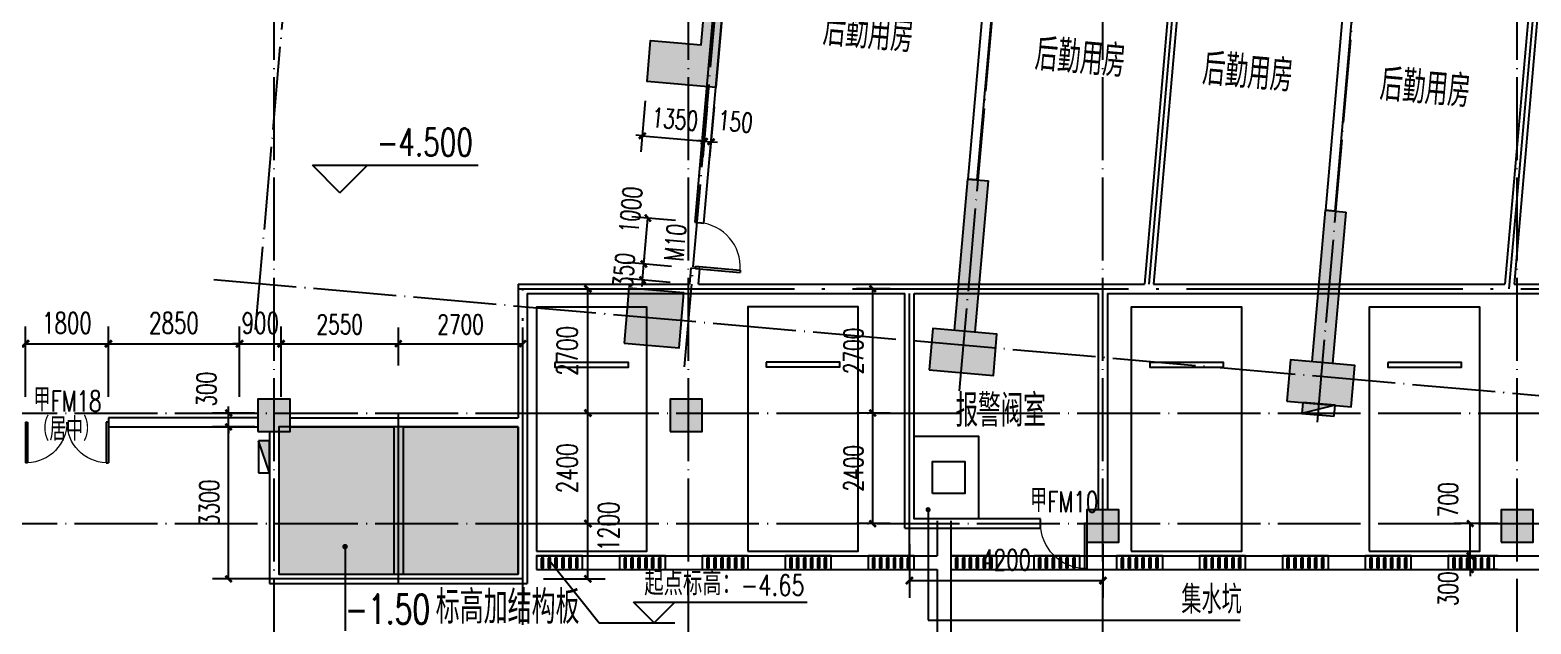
# Model space of a CAD drawing. Extents: x 246015 to 608740, y -108003 to 88400.
# Drawn here: x 458052 to 490654, y 10959 to 23858 of the extents above; entities that cross this region are included whole.
import ezdxf

# ---------------------------------------------------------------- set-up
doc = ezdxf.new("R2010")
doc.units = 0
doc.header["$LTSCALE"] = 3000
doc.header["$MEASUREMENT"] = 0
doc.header["$PDMODE"] = 1
doc.linetypes.add('DASH', pattern=[0.35, 0.25, -0.1])
doc.linetypes.add('DOTE', pattern=[2.42, 2, -0.2, 0.02, -0.2])
doc.layers.get('0').update_dxf_attribs({"linetype": 'CONTINUOUS'})
doc.layers.get('DEFPOINTS').update_dxf_attribs({"linetype": 'CONTINUOUS'})
for name, color, linetype in [('column', 9, 'CONTINUOUS'), ('DIM_ELEV', 3, 'CONTINUOUS'), ('DIM_LEAD', 3, 'CONTINUOUS'), ('dote', 1, 'DOTE'), ('LVTRY', 6, 'CONTINUOUS'), ('PUB_DIM', 3, 'CONTINUOUS'), ('PUB_HATCH', 8, 'CONTINUOUS'), ('PUB_TEXT', 7, 'CONTINUOUS'), ('TWT_ELEV', 3, 'CONTINUOUS'), ('TWT_TEXT', 7, 'CONTINUOUS'), ('WALL', 9, 'CONTINUOUS'), ('WINDOW', 4, 'CONTINUOUS'), ('WINDOW_TEXT', 7, 'CONTINUOUS'), ('WSBZ', 84, 'CONTINUOUS'), ('消火栓', 6, 'CONTINUOUS'), ('结构降板', 251, 'CONTINUOUS'), ('车位', 6, 'CONTINUOUS'), ('车库沟', 5, 'CONTINUOUS'), ('防火卷帘', 4, 'DASH'), ('集水坑', 2, 'CONTINUOUS')]:
    doc.layers.add(name, color=color, linetype=linetype)
doc.styles.add('_TCH_DIM', font='SIMPLEX', dxfattribs={"bigfont": 'GBCBIG'})
doc.styles.add('_TCH_WINDOW', font='SIMPLEX', dxfattribs={"bigfont": 'GBCBIG'})
doc.styles.add('_TWT_DIM', font='SIMPLEX', dxfattribs={"width": 0.8, "height": 3, "bigfont": 'HZTXT'})
doc.styles.add('DIM_FONT', font='simplex.shx', dxfattribs={"width": 0.7, "bigfont": 'hztxt.shx'})
doc.dimstyles.new('DIMN140', dxfattribs={"dimscale": 1.4, "dimtxt": 300, "dimasz": 100, "dimexe": 250, "dimexo": 300, "dimgap": 150, "dimtad": 1, "dimdec": 0, "dimzin": 0, "dimdsep": 46, "dimtxsty": 'DIM_FONT', "dimblk": 'ARCHTICK', "dimcen": 0.09, "dimclrt": 7, "dimazin": 2, "dimtfac": 1, "dimtdec": 0, "dimtix": 1, "dimtmove": 2, "dimatfit": 3, "dimfxl": 0, "dimtolj": 1, "dimtzin": 0, "dimarcsym": 0})
doc.dimstyles.new('DIMN150', dxfattribs={"dimscale": 1.5, "dimtxt": 300, "dimasz": 100, "dimexe": 250, "dimexo": 300, "dimgap": 150, "dimtad": 1, "dimdec": 0, "dimzin": 0, "dimdsep": 46, "dimtxsty": 'DIM_FONT', "dimblk": 'ARCHTICK', "dimcen": 0.09, "dimclrt": 7, "dimazin": 2, "dimtfac": 1, "dimtdec": 0, "dimtix": 1, "dimtmove": 2, "dimatfit": 3, "dimfxl": 0, "dimtolj": 1, "dimtzin": 0, "dimarcsym": 0})

# ---------------------------------------------------------------- blocks, each defined once
blk = doc.blocks.new('_FZH')
blk.add_lwpolyline([(-0.5, -0.5), (0.5, -0.5), (0.5, 0.5), (-0.5, 0.5)], close=True)
at = {"layer": 'PUB_HATCH'}
blk.add_solid([(-0.5, -0.5), (0.5, -0.5), (-0.5, 0.5), (0.5, 0.5)], dxfattribs=at)
blk = doc.blocks.new('2-2')
at = {"layer": 'PUB_HATCH'}
for points in [[(7850, -14800), (9000, -14800), (9000, -13700), (9500, -13700), (9500, -18600), (8000, -18600), (8000, -17700), (9100, -17700), (9100, -15300), (7850, -15300)], [(15125, -23400), (15575, -23400), (15575, -20100), (15125, -20100)], [(22925, -23400), (23375, -23400), (23375, -20100), (22925, -20100)]]:
    blk.add_hatch(color=256, dxfattribs=at).paths.add_polyline_path(points)
at = {"layer": 'dote', "ltscale": 0.3}
for p, q in [((0, -24700), (0, 2000)), ((9350, -24700), (9350, -10800)), ((15350, -24700), (15350, -10800)), ((23150, -24700), (23150, -10800)), ((-1000, -23700), (75800, -23700))]:
    blk.add_line(p, q, dxfattribs=at)
at = {"layer": 'WALL'}
for p, q in [((15125, -23400), (15125, -20100)), ((15125, -20100), (15575, -20100)), ((15575, -23400), (15575, -20100)), ((22925, -23400), (22925, -20100)), ((22925, -20100), (23375, -20100)), ((23375, -23400), (23375, -20100))]:
    blk.add_line(p, q, dxfattribs=at)
blk.add_lwpolyline([(7850, -14800), (9000, -14800), (9000, -13700), (9500, -13700), (9500, -18600), (8000, -18600), (8000, -17700), (9100, -17700), (9100, -15300), (7850, -15300), (7850, -14800)], dxfattribs=at)
at = {"layer": 'column'}
for p, xscale, yscale, zscale in [((8600, -23700), 1200, 1200, 1200), ((15350, -23850), 1400, 900, 900), ((23150, -23850), 1400, 900, 900)]:
    blk.add_blockref('_FZH', p, dxfattribs=dict(at, xscale=xscale, yscale=yscale, zscale=zscale))
blk = doc.blocks.new('che')
at = {"layer": '车位'}
for points in [[(0, 0), (2400, 0), (2400, 5300), (0, 5300), (0, 0)], [(400, 4100), (400, 4000), (2000, 4000), (2000, 4100), (400, 4100)]]:
    blk.add_lwpolyline(points, dxfattribs=at)
blk = doc.blocks.new('jishuikeng2')
at = {"layer": '集水坑'}
for points in [[(1800, 0), (1800, -1400), (0, -1400), (0, 0)], [(550, -400), (1250, -400), (1250, -1100), (550, -1100)]]:
    blk.add_lwpolyline(points, close=True, dxfattribs=at)
blk = doc.blocks.new('A$C7DAA5A07')
at = {"layer": 'WSBZ'}
for points in [[(0, 0), (1000, 0), (1000, 300), (0, 300)], [(100, 250), (100, 50), (150, 50), (150, 250)], [(250, 250), (250, 50), (300, 50), (300, 250)], [(400, 250), (400, 50), (450, 50), (450, 250)], [(550, 250), (550, 50), (600, 50), (600, 250)], [(700, 250), (700, 50), (750, 50), (750, 250)], [(850, 250), (850, 50), (900, 50), (900, 250)]]:
    blk.add_lwpolyline(points, close=True, dxfattribs=at)
blk = doc.blocks.new('_ARCHTICK')
at = {"color": 0, "linetype": 'ByBlock', "const_width": 0.4}
blk.add_lwpolyline([(-0.5, -0.5), (0.5, 0.5)], dxfattribs=at)
blk = doc.blocks.new('*D47')
at = {"layer": 'DEFPOINTS', "color": 0}
for p in [(489335, 13139), (490354, 13139), (490354, 12439)]:
    blk.add_point(p, dxfattribs=at)
at = {"layer": 'PUB_DIM', "color": 0, "lineweight": -2}
for p, q in [((489934, 13139), (488985, 13139)), ((489335, 12439), (489335, 13139)), ((489934, 12439), (488985, 12439))]:
    blk.add_line(p, q, dxfattribs=at)
at = {"layer": 'PUB_DIM', "color": 0, "lineweight": -2, "xscale": 140, "yscale": 140, "zscale": 140}
for p, rotation in [((489335, 13139), 90), ((489335, 12439), 270)]:
    blk.add_blockref('_ARCHTICK', p, dxfattribs=dict(at, rotation=rotation))
at = {"layer": 'PUB_DIM', "color": 7, "insert": (488852, 13657), "char_height": 420, "attachment_point": 5, "rotation": 90, "style": 'DIM_FONT'}
blk.add_mtext('\\A1;700', dxfattribs=at)
blk = doc.blocks.new('*D48')
at = {"layer": 'DEFPOINTS', "color": 0}
for p in [(489335, 12439), (490354, 12439), (490354, 12139)]:
    blk.add_point(p, dxfattribs=at)
at = {"layer": 'PUB_DIM', "color": 0, "lineweight": -2}
for p, q in [((489934, 12439), (488985, 12439)), ((489335, 12439), (489335, 12579)), ((489335, 12139), (489335, 12439)), ((489934, 12139), (488985, 12139)), ((489335, 12139), (489335, 11999))]:
    blk.add_line(p, q, dxfattribs=at)
at = {"layer": 'PUB_DIM', "color": 0, "lineweight": -2, "xscale": 140, "yscale": 140, "zscale": 140}
for p, rotation in [((489335, 12439), 270), ((489335, 12139), 90)]:
    blk.add_blockref('_ARCHTICK', p, dxfattribs=dict(at, rotation=rotation))
at = {"layer": 'PUB_DIM', "color": 7, "insert": (488852, 11721), "char_height": 420, "attachment_point": 5, "rotation": 90, "style": 'DIM_FONT'}
blk.add_mtext('\\A1;300', dxfattribs=at)
blk = doc.blocks.new('*D170')
at = {"layer": 'DEFPOINTS', "color": 0}
for p in [(476356, 15539), (477154, 15539), (477154, 13139)]:
    blk.add_point(p, dxfattribs=at)
at = {"layer": 'PUB_DIM', "color": 0, "lineweight": -2}
for p, q in [((476734, 15539), (476006, 15539)), ((476356, 13139), (476356, 15539)), ((476734, 13139), (476006, 13139))]:
    blk.add_line(p, q, dxfattribs=at)
at = {"layer": 'PUB_DIM', "color": 0, "lineweight": -2, "xscale": 140, "yscale": 140, "zscale": 140}
for p, rotation in [((476356, 15539), 90), ((476356, 13139), 270)]:
    blk.add_blockref('_ARCHTICK', p, dxfattribs=dict(at, rotation=rotation))
at = {"layer": 'PUB_DIM', "color": 7, "insert": (475936, 14339), "char_height": 420, "attachment_point": 5, "rotation": 90, "style": 'DIM_FONT'}
blk.add_mtext('\\A1;2400', dxfattribs=at)
blk = doc.blocks.new('*D171')
at = {"layer": 'DEFPOINTS', "color": 0}
for p in [(476356, 18239), (477154, 18239), (477154, 15539)]:
    blk.add_point(p, dxfattribs=at)
at = {"layer": 'PUB_DIM', "color": 0, "lineweight": -2}
for p, q in [((476734, 18239), (476006, 18239)), ((476356, 15539), (476356, 18239)), ((476734, 15539), (476006, 15539))]:
    blk.add_line(p, q, dxfattribs=at)
at = {"layer": 'PUB_DIM', "color": 0, "lineweight": -2, "xscale": 140, "yscale": 140, "zscale": 140}
for p, rotation in [((476356, 18239), 90), ((476356, 15539), 270)]:
    blk.add_blockref('_ARCHTICK', p, dxfattribs=dict(at, rotation=rotation))
at = {"layer": 'PUB_DIM', "color": 7, "insert": (475936, 16889), "char_height": 420, "attachment_point": 5, "rotation": 90, "style": 'DIM_FONT'}
blk.add_mtext('\\A1;2700', dxfattribs=at)
blk = doc.blocks.new('*D187')
at = {"layer": 'DEFPOINTS', "color": 0}
for p in [(471453, 22737), (472798, 22619), (472696, 21444)]:
    blk.add_point(p, dxfattribs=at)
at = {"layer": 'PUB_DIM', "color": 0, "lineweight": -2}
for p, q in [((471417, 22318), (471320, 21213)), ((472762, 22201), (472665, 21095)), ((471351, 21561), (471211, 21574)), ((471351, 21561), (472696, 21444)), ((472696, 21444), (472835, 21432))]:
    blk.add_line(p, q, dxfattribs=at)
at = {"layer": 'PUB_DIM', "color": 0, "lineweight": -2, "xscale": 140, "yscale": 140, "zscale": 140}
for p, rotation in [((471351, 21561), 355.0000000013854), ((472696, 21444), 175.0000000013854)]:
    blk.add_blockref('_ARCHTICK', p, dxfattribs=dict(at, rotation=rotation))
at = {"layer": 'PUB_DIM', "color": 7, "insert": (472060, 21921), "char_height": 420, "attachment_point": 5, "rotation": 355, "style": 'DIM_FONT'}
blk.add_mtext('\\A1;1350', dxfattribs=at)
blk = doc.blocks.new('*D188')
at = {"layer": 'DEFPOINTS', "color": 0}
for p in [(472798, 22619), (472948, 22606), (472845, 21431)]:
    blk.add_point(p, dxfattribs=at)
at = {"layer": 'PUB_DIM', "color": 0, "lineweight": -2}
for p, q in [((472762, 22201), (472665, 21095)), ((472911, 22188), (472814, 21082)), ((472696, 21444), (472556, 21456)), ((472696, 21444), (472845, 21431)), ((472845, 21431), (472984, 21419))]:
    blk.add_line(p, q, dxfattribs=at)
at = {"layer": 'PUB_DIM', "color": 0, "lineweight": -2, "xscale": 140, "yscale": 140, "zscale": 140}
for p, rotation in [((472696, 21444), 355.0000000013861), ((472845, 21431), 175.000000001386)]:
    blk.add_blockref('_ARCHTICK', p, dxfattribs=dict(at, rotation=rotation))
at = {"layer": 'PUB_DIM', "color": 7, "insert": (473375, 21869), "char_height": 420, "attachment_point": 5, "rotation": 355, "style": 'DIM_FONT'}
blk.add_mtext('\\A1;150', dxfattribs=at)
blk = doc.blocks.new('*D453')
at = {"layer": 'DEFPOINTS', "color": 0}
for p in [(463504, 17045), (462604, 15439), (463504, 15439)]:
    blk.add_point(p, dxfattribs=at)
at = {"layer": 'PUB_DIM', "color": 0, "lineweight": -2}
for p, q in [((462604, 15889), (462604, 17420)), ((463504, 15889), (463504, 17420)), ((462604, 17045), (462454, 17045)), ((462604, 17045), (463504, 17045)), ((463504, 17045), (463654, 17045))]:
    blk.add_line(p, q, dxfattribs=at)
at = {"layer": 'PUB_DIM', "color": 0, "lineweight": -2, "xscale": 150, "yscale": 150, "zscale": 150}
blk.add_blockref('_ARCHTICK', (462604, 17045), dxfattribs=at)
at = {"layer": 'PUB_DIM', "color": 0, "lineweight": -2, "xscale": 150, "yscale": 150, "zscale": 150, "rotation": 180}
blk.add_blockref('_ARCHTICK', (463504, 17045), dxfattribs=at)
at = {"layer": 'PUB_DIM', "color": 7, "insert": (463054, 17495), "char_height": 450, "attachment_point": 5, "style": 'DIM_FONT'}
blk.add_mtext('\\A1;900', dxfattribs=at)
blk = doc.blocks.new('*D454')
at = {"layer": 'DEFPOINTS', "color": 0}
for p in [(462604, 17045), (459754, 15439), (462604, 15439)]:
    blk.add_point(p, dxfattribs=at)
at = {"layer": 'PUB_DIM', "color": 0, "lineweight": -2}
for p, q in [((459754, 15889), (459754, 17420)), ((462604, 15889), (462604, 17420)), ((459754, 17045), (462604, 17045))]:
    blk.add_line(p, q, dxfattribs=at)
at = {"layer": 'PUB_DIM', "color": 0, "lineweight": -2, "xscale": 150, "yscale": 150, "zscale": 150, "rotation": 180}
blk.add_blockref('_ARCHTICK', (459754, 17045), dxfattribs=at)
at = {"layer": 'PUB_DIM', "color": 0, "lineweight": -2, "xscale": 150, "yscale": 150, "zscale": 150}
blk.add_blockref('_ARCHTICK', (462604, 17045), dxfattribs=at)
at = {"layer": 'PUB_DIM', "color": 7, "insert": (461179, 17495), "char_height": 450, "attachment_point": 5, "style": 'DIM_FONT'}
blk.add_mtext('\\A1;2850', dxfattribs=at)
blk = doc.blocks.new('*D455')
at = {"layer": 'DEFPOINTS', "color": 0}
for p in [(459754, 17045), (457954, 15439), (459754, 15439)]:
    blk.add_point(p, dxfattribs=at)
at = {"layer": 'PUB_DIM', "color": 0, "lineweight": -2}
for p, q in [((457954, 15889), (457954, 17420)), ((459754, 15889), (459754, 17420)), ((457954, 17045), (459754, 17045))]:
    blk.add_line(p, q, dxfattribs=at)
at = {"layer": 'PUB_DIM', "color": 0, "lineweight": -2, "xscale": 150, "yscale": 150, "zscale": 150, "rotation": 180}
blk.add_blockref('_ARCHTICK', (457954, 17045), dxfattribs=at)
at = {"layer": 'PUB_DIM', "color": 0, "lineweight": -2, "xscale": 150, "yscale": 150, "zscale": 150}
blk.add_blockref('_ARCHTICK', (459754, 17045), dxfattribs=at)
at = {"layer": 'PUB_DIM', "color": 7, "insert": (458854, 17495), "char_height": 450, "attachment_point": 5, "style": 'DIM_FONT'}
blk.add_mtext('\\A1;1800', dxfattribs=at)
blk = doc.blocks.new('*D465')
at = {"layer": 'DEFPOINTS', "color": 0}
for p in [(471386, 18777), (472404, 18688), (472374, 18339)]:
    blk.add_point(p, dxfattribs=at)
at = {"layer": 'PUB_DIM', "color": 0, "lineweight": -2}
for p, q in [((471386, 18777), (471398, 18916)), ((471986, 18724), (471037, 18807)), ((471356, 18428), (471386, 18777)), ((471955, 18375), (471007, 18458)), ((471356, 18428), (471343, 18288))]:
    blk.add_line(p, q, dxfattribs=at)
at = {"layer": 'PUB_DIM', "color": 0, "lineweight": -2, "xscale": 140, "yscale": 140, "zscale": 140}
for p, rotation in [((471386, 18777), 265.0000000001319), ((471356, 18428), 85.00000000013183)]:
    blk.add_blockref('_ARCHTICK', p, dxfattribs=dict(at, rotation=rotation))
at = {"layer": 'PUB_DIM', "color": 7, "insert": (470952, 18639), "char_height": 420, "attachment_point": 5, "rotation": 85, "style": 'DIM_FONT'}
blk.add_mtext('\\A1;350', dxfattribs=at)
blk = doc.blocks.new('*D466')
at = {"layer": 'DEFPOINTS', "color": 0}
for p in [(471473, 19773), (472491, 19684), (472404, 18688)]:
    blk.add_point(p, dxfattribs=at)
at = {"layer": 'PUB_DIM', "color": 0, "lineweight": -2}
for p, q in [((472073, 19721), (471125, 19804)), ((471386, 18777), (471473, 19773)), ((471986, 18724), (471037, 18807))]:
    blk.add_line(p, q, dxfattribs=at)
at = {"layer": 'PUB_DIM', "color": 0, "lineweight": -2, "xscale": 140, "yscale": 140, "zscale": 140}
for p, rotation in [((471473, 19773), 85.00000000013159), ((471386, 18777), 265.0000000001316)]:
    blk.add_blockref('_ARCHTICK', p, dxfattribs=dict(at, rotation=rotation))
at = {"layer": 'PUB_DIM', "color": 7, "insert": (471102, 19952), "char_height": 420, "attachment_point": 5, "rotation": 85, "style": 'DIM_FONT'}
blk.add_mtext('\\A1;1000', dxfattribs=at)
blk = doc.blocks.new('*D527')
at = {"layer": 'DEFPOINTS', "color": 0}
for p in [(468754, 17045), (466054, 16149), (468754, 16149)]:
    blk.add_point(p, dxfattribs=at)
at = {"layer": 'PUB_DIM', "color": 0, "lineweight": -2}
for p, q in [((466054, 16569), (466054, 17395)), ((468754, 16569), (468754, 17395)), ((466054, 17045), (468754, 17045))]:
    blk.add_line(p, q, dxfattribs=at)
at = {"layer": 'PUB_DIM', "color": 0, "lineweight": -2, "xscale": 140, "yscale": 140, "zscale": 140, "rotation": 180}
blk.add_blockref('_ARCHTICK', (466054, 17045), dxfattribs=at)
at = {"layer": 'PUB_DIM', "color": 0, "lineweight": -2, "xscale": 140, "yscale": 140, "zscale": 140}
blk.add_blockref('_ARCHTICK', (468754, 17045), dxfattribs=at)
at = {"layer": 'PUB_DIM', "color": 7, "insert": (467404, 17465), "char_height": 420, "attachment_point": 5, "style": 'DIM_FONT'}
blk.add_mtext('\\A1;2700', dxfattribs=at)
blk = doc.blocks.new('*D528')
at = {"layer": 'DEFPOINTS', "color": 0}
for p in [(466054, 17045), (463504, 16149), (466054, 16149)]:
    blk.add_point(p, dxfattribs=at)
at = {"layer": 'PUB_DIM', "color": 0, "lineweight": -2}
for p, q in [((463504, 16569), (463504, 17395)), ((466054, 16569), (466054, 17395)), ((463504, 17045), (466054, 17045))]:
    blk.add_line(p, q, dxfattribs=at)
at = {"layer": 'PUB_DIM', "color": 0, "lineweight": -2, "xscale": 140, "yscale": 140, "zscale": 140, "rotation": 180}
blk.add_blockref('_ARCHTICK', (463504, 17045), dxfattribs=at)
at = {"layer": 'PUB_DIM', "color": 0, "lineweight": -2, "xscale": 140, "yscale": 140, "zscale": 140}
blk.add_blockref('_ARCHTICK', (466054, 17045), dxfattribs=at)
at = {"layer": 'PUB_DIM', "color": 7, "insert": (464779, 17465), "char_height": 420, "attachment_point": 5, "style": 'DIM_FONT'}
blk.add_mtext('\\A1;2550', dxfattribs=at)
blk = doc.blocks.new('*D529')
at = {"layer": 'DEFPOINTS', "color": 0}
for p in [(462366, 15239), (463354, 15239), (463354, 11939)]:
    blk.add_point(p, dxfattribs=at)
at = {"layer": 'PUB_DIM', "color": 0, "lineweight": -2}
for p, q in [((462934, 15239), (462016, 15239)), ((462366, 11939), (462366, 15239)), ((462934, 11939), (462016, 11939))]:
    blk.add_line(p, q, dxfattribs=at)
at = {"layer": 'PUB_DIM', "color": 0, "lineweight": -2, "xscale": 140, "yscale": 140, "zscale": 140}
for p, rotation in [((462366, 15239), 90), ((462366, 11939), 270)]:
    blk.add_blockref('_ARCHTICK', p, dxfattribs=dict(at, rotation=rotation))
at = {"layer": 'PUB_DIM', "color": 7, "insert": (461946, 13589), "char_height": 420, "attachment_point": 5, "rotation": 90, "style": 'DIM_FONT'}
blk.add_mtext('\\A1;3300', dxfattribs=at)
blk = doc.blocks.new('*D530')
at = {"layer": 'DEFPOINTS', "color": 0}
for p in [(462366, 15539), (463354, 15539), (463354, 15239)]:
    blk.add_point(p, dxfattribs=at)
at = {"layer": 'PUB_DIM', "color": 0, "lineweight": -2}
for p, q in [((462366, 15539), (462366, 15679)), ((462934, 15539), (462016, 15539)), ((462366, 15239), (462366, 15539)), ((462934, 15239), (462016, 15239)), ((462366, 15239), (462366, 15099))]:
    blk.add_line(p, q, dxfattribs=at)
at = {"layer": 'PUB_DIM', "color": 0, "lineweight": -2, "xscale": 140, "yscale": 140, "zscale": 140}
for p, rotation in [((462366, 15539), 270), ((462366, 15239), 90)]:
    blk.add_blockref('_ARCHTICK', p, dxfattribs=dict(at, rotation=rotation))
at = {"layer": 'PUB_DIM', "color": 7, "insert": (461883, 16057), "char_height": 420, "attachment_point": 5, "rotation": 90, "style": 'DIM_FONT'}
blk.add_mtext('\\A1;300', dxfattribs=at)
blk = doc.blocks.new('*D679')
at = {"layer": 'DEFPOINTS', "color": 0}
for p in [(468754, 18239), (470169, 18239), (468754, 15539)]:
    blk.add_point(p, dxfattribs=at)
at = {"layer": 'PUB_DIM', "color": 0, "lineweight": -2}
for p, q in [((469204, 18239), (470544, 18239)), ((470169, 15539), (470169, 18239)), ((469204, 15539), (470544, 15539))]:
    blk.add_line(p, q, dxfattribs=at)
at = {"layer": 'PUB_DIM', "color": 0, "lineweight": -2, "xscale": 150, "yscale": 150, "zscale": 150}
for p, rotation in [((470169, 18239), 90), ((470169, 15539), 270)]:
    blk.add_blockref('_ARCHTICK', p, dxfattribs=dict(at, rotation=rotation))
at = {"layer": 'PUB_DIM', "color": 7, "insert": (469719, 16889), "char_height": 450, "attachment_point": 5, "rotation": 90, "style": 'DIM_FONT'}
blk.add_mtext('\\A1;2700', dxfattribs=at)
blk = doc.blocks.new('*D680')
at = {"layer": 'DEFPOINTS', "color": 0}
for p in [(468754, 15539), (470169, 15539), (468754, 13139)]:
    blk.add_point(p, dxfattribs=at)
at = {"layer": 'PUB_DIM', "color": 0, "lineweight": -2}
for p, q in [((469204, 15539), (470544, 15539)), ((470169, 13139), (470169, 15539)), ((469204, 13139), (470544, 13139))]:
    blk.add_line(p, q, dxfattribs=at)
at = {"layer": 'PUB_DIM', "color": 0, "lineweight": -2, "xscale": 150, "yscale": 150, "zscale": 150}
for p, rotation in [((470169, 15539), 90), ((470169, 13139), 270)]:
    blk.add_blockref('_ARCHTICK', p, dxfattribs=dict(at, rotation=rotation))
at = {"layer": 'PUB_DIM', "color": 7, "insert": (469719, 14339), "char_height": 450, "attachment_point": 5, "rotation": 90, "style": 'DIM_FONT'}
blk.add_mtext('\\A1;2400', dxfattribs=at)
blk = doc.blocks.new('*D681')
at = {"layer": 'DEFPOINTS', "color": 0}
for p in [(468754, 13139), (470169, 13139), (468754, 11939)]:
    blk.add_point(p, dxfattribs=at)
at = {"layer": 'PUB_DIM', "color": 0, "lineweight": -2}
for p, q in [((469204, 13139), (470544, 13139)), ((470169, 11939), (470169, 13139)), ((469204, 11939), (470544, 11939))]:
    blk.add_line(p, q, dxfattribs=at)
at = {"layer": 'PUB_DIM', "color": 0, "lineweight": -2, "xscale": 150, "yscale": 150, "zscale": 150}
for p, rotation in [((470169, 13139), 90), ((470169, 11939), 270)]:
    blk.add_blockref('_ARCHTICK', p, dxfattribs=dict(at, rotation=rotation))
at = {"layer": 'PUB_DIM', "color": 7, "insert": (470621, 13075), "char_height": 450, "attachment_point": 5, "rotation": 90, "style": 'DIM_FONT'}
blk.add_mtext('\\A1;1200', dxfattribs=at)
blk = doc.blocks.new('*D682')
at = {"layer": 'DEFPOINTS', "color": 0}
for p in [(477154, 13139), (481354, 13139), (481354, 11901)]:
    blk.add_point(p, dxfattribs=at)
at = {"layer": 'PUB_DIM', "color": 0, "lineweight": -2}
for p, q in [((477154, 12689), (477154, 11526)), ((481354, 12689), (481354, 11526)), ((477154, 11901), (481354, 11901))]:
    blk.add_line(p, q, dxfattribs=at)
at = {"layer": 'PUB_DIM', "color": 0, "lineweight": -2, "xscale": 150, "yscale": 150, "zscale": 150, "rotation": 180}
blk.add_blockref('_ARCHTICK', (477154, 11901), dxfattribs=at)
at = {"layer": 'PUB_DIM', "color": 0, "lineweight": -2, "xscale": 150, "yscale": 150, "zscale": 150}
blk.add_blockref('_ARCHTICK', (481354, 11901), dxfattribs=at)
at = {"layer": 'PUB_DIM', "color": 7, "insert": (479254, 12351), "char_height": 450, "attachment_point": 5, "style": 'DIM_FONT'}
blk.add_mtext('\\A1;4200', dxfattribs=at)
blk = doc.blocks.new('$DorLib2D$00000002')
for p, q in [((-0.5, 0), (-0.5, 0.4875)), ((-0.475, 0.4875), (-0.5, 0.4875)), ((-0.475, 0), (-0.475, 0.4875)), ((0.475, 0), (0.475, 0.4875)), ((0.475, 0.4875), (0.5, 0.4875)), ((0.5, 0), (0.5, 0.4875)), ((-0.5, 0), (-0.475, 0)), ((0.5, 0), (0.475, 0))]:
    blk.add_line(p, q)
at = {"lineweight": 13}
for centre, start, end in [((-0.4875, 0), 0, 88.53072), ((0.4875, 0), 91.46928, 180)]:
    blk.add_arc(centre, 0.4875, start, end, dxfattribs=at)
blk = doc.blocks.new('$DorLib2D$00000001')
for p, q in [((0.45, 0.975), (0.5, 0.975)), ((0.45, 0), (0.45, 0.975)), ((0.5, 0), (0.5, 0.975)), ((0.5, 0), (0.45, 0))]:
    blk.add_line(p, q)
at = {"lineweight": 13}
blk.add_arc((0.475, 0), 0.975, 91.4693, 180, dxfattribs=at)
blk = doc.blocks.new('$TwtSys$00000434')
for p, q in [((-0.5, 0.5), (-0.5, -0.5)), ((-0.5, -0.5), (0.5, 0.5)), ((0.5, 0.5), (-0.5, 0.5)), ((0.5, -0.5), (0.5, 0.5)), ((-0.5, -0.5), (0.5, -0.5))]:
    blk.add_line(p, q)
blk.add_solid([(0.5, -0.5), (0.5, 0.5), (-0.5, -0.5)])

msp = doc.modelspace()

# ---------------------------------------------------------------- hatches: boundary and pattern name
at = {"layer": '结构降板'}
msp.add_hatch(color=256, dxfattribs=at).paths.add_polyline_path([(468653.9, 15238.6), (463453.9, 15238.6), (463453.9, 12038.6), (468653.9, 12038.6)])

# ---------------------------------------------------------------- linework, layer by layer
at = {"layer": 'DIM_ELEV'}
for p, q in [((464784.5, 20321.7), (464184.5, 20921.7)), ((464184.5, 20921.7), (467784.5, 20921.7)), ((464784.5, 20321.7), (465384.5, 20921.7))]:
    msp.add_line(p, q, dxfattribs=at)
at = {"layer": 'DIM_LEAD'}
for p, q in [((477558.5, 13440), (477558.5, 11043.9)), ((464895.4, 12638), (464895.4, 10812.4)), ((477558.5, 11043.9), (484333.6, 11043.9))]:
    msp.add_line(p, q, dxfattribs=at)
for points, const_width in [([(477558.5, 13468, 1), (477558.5, 13412, 1)], 56), ([(464895.4, 12668, 1), (464895.4, 12608, 1)], 60)]:
    msp.add_lwpolyline(points, format="xyb", close=True, dxfattribs=dict(at, const_width=const_width))
at = {"layer": 'dote', "ltscale": 0.3}
for p, q in [((463353.9, -37775.7), (463353.9, 53538.6)), ((472353.9, -37775.7), (472353.9, 53538.6)), ((481353.9, -37775.7), (481353.9, 53538.6)), ((490353.9, -37775.7), (490353.9, 53538.6)), ((295667.9, 15538.6), (554353.9, 15538.6)), ((295667.9, 13138.6), (554353.9, 13138.6))]:
    msp.add_line(p, q, dxfattribs=at)
at = {"layer": 'dote'}
for p, q in [((482361.7, 18338.6, 0), (483347, 29601.4, 0)), ((490182.7, 18238.6, 0), (491117.4, 28921.6, 0)), ((468653.9, 18238.6), (529331.7, 18238.6)), ((468753.9, 10938.6), (468753.9, 18238.6)), ((477153.9, 12138.6), (477153.9, 18238.6)), ((466053.9, 11838.6), (466053.9, 15538.6)), ((468753.9, 11938.6), (462365.9, 11938.6))]:
    msp.add_line(p, q, dxfattribs=at)
at = {"layer": 'TWT_ELEV'}
for p, q in [((469336.1, 12337.2), (470412.1, 10980)), ((471609.3, 10980), (471159.3, 11430)), ((471159.3, 11430), (474934.8, 11430)), ((471609.3, 10980), (472059.3, 11430)), ((470412.1, 10980), (472059.3, 10980))]:
    msp.add_line(p, q, dxfattribs=at)
at = {"layer": 'WALL'}
for p, q in [((483226, 29411.2), (482257.2, 18338.6)), ((483425.2, 29393.8), (482458, 18338.6)), ((490996.3, 28731.4), (490087, 18338.6)), ((491195.5, 28714), (490287.8, 18338.6)), ((478913.1, 26250.1), (478420.7, 20621.6)), ((479112.3, 26232.7), (478619.9, 20604.2)), ((486683.4, 25570.3), (486191, 19941.8)), ((486882.6, 25552.9), (486390.2, 19924.4)), ((472914.1, 24516.3), (472491.4, 19684)), ((472690.6, 19666.6), (473113.4, 24498.9)), ((478619.9, 20604.2), (478420.7, 20621.6)), ((486390.2, 19924.4), (486191, 19941.8)), ((472491.4, 19684), (472690.6, 19666.6)), ((472404.2, 18687.8), (472373.7, 18338.6)), ((472603.5, 18670.4), (472404.2, 18687.8)), ((472574.4, 18338.6), (472603.5, 18670.4)), ((468653.9, 18338.6), (468653.9, 15438.6)), ((468653.9, 18338.6), (472373.7, 18338.6)), ((472574.4, 18338.6), (477153.9, 18338.6)), ((477153.9, 18338.6), (481353.9, 18338.6)), ((481353.9, 18338.6), (482257.2, 18338.6)), ((482458, 18338.6), (490087, 18338.6)), ((490287.8, 18338.6), (499353.9, 18338.6)), ((468853.9, 18138.6), (468853.9, 15338.6)), ((468853.9, 18138.6), (472465.3, 18138.6)), ((472465.3, 18138.6), (477053.9, 18138.6)), ((477053.9, 13038.6), (477053.9, 18138.6)), ((477253.9, 18138.6), (481253.9, 18138.6)), ((477253.9, 13238.6), (477253.9, 18138.6)), ((481253.9, 18138.6), (481253.9, 13438.6)), ((481453.9, 18138.6), (482348.9, 18138.6)), ((481453.9, 18138.6), (481453.9, 13438.6)), ((482348.9, 18138.6), (490178.7, 18138.6)), ((490178.7, 18138.6), (499253.9, 18138.6)), ((463003.9, 15438.6), (459753.9, 15438.6)), ((459753.9, 15438.6), (459753.9, 15238.6)), ((463703.9, 15438.6), (466053.9, 15438.6)), ((466053.9, 15438.6), (468653.9, 15438.6)), ((468853.9, 15338.6), (468853.9, 11838.6)), ((459753.9, 15238.6), (463003.9, 15238.6)), ((463253.9, 15138.6), (463253.9, 11838.6)), ((463453.9, 15138.6), (463453.9, 12038.6)), ((463703.9, 15238.6), (465953.9, 15238.6)), ((465953.9, 15238.6), (465953.9, 12038.6)), ((466153.9, 15238.6), (466153.9, 12038.6)), ((466153.9, 15238.6), (468653.9, 15238.6)), ((468653.9, 15238.6), (468653.9, 12038.6)), ((480003.9, 13238.6), (477253.9, 13238.6)), ((480003.9, 13038.6), (480003.9, 13238.6)), ((477053.9, 13038.6), (480003.9, 13038.6)), ((463253.9, 11838.6), (466053.9, 11838.6)), ((463453.9, 12038.6), (465953.9, 12038.6)), ((466053.9, 11838.6), (468853.9, 11838.6)), ((466153.9, 12038.6), (468653.9, 12038.6))]:
    msp.add_line(p, q, dxfattribs=at)
at = {"layer": '结构降板'}
msp.add_lwpolyline([(468653.9, 15238.6), (463453.9, 15238.6), (463453.9, 12038.6), (468653.9, 12038.6)], close=True, dxfattribs=at)
at = {"layer": '车库沟'}
for p, q in [((477753.9, 13201.3, 0), (477753.9, 12438.6, 0)), ((478053.9, 13201.3, 0), (478053.9, 12438.6, 0)), ((469054.1, 12438.6), (477753.9, 12438.6)), ((469054.1, 12438.6), (469054.1, 12138.6)), ((478053.9, 12438.6), (507603.9, 12438.6)), ((469054.1, 12138.6), (477753.9, 12138.6)), ((477753.9, 12138.6, 0), (477753.9, -4561.4, 0)), ((478053.9, 12138.6), (525854.1, 12138.6)), ((478053.9, 12138.6), (478053.9, -4561.4, 0))]:
    msp.add_line(p, q, dxfattribs=at)

# ---------------------------------------------------------------- block references
at = {"layer": 'column'}
for p, xscale, yscale, zscale in [((463353.9, 15488.6), 700, 700.0000055989076, 700.0000055989076), ((472303.9, 15488.6), 699.9975808965974, 700.0022104131931, 700.0022104131931), ((481353.9, 13088.6), 700.0000000001746, 699.9999858048686, 699.9999858048686), ((490353.9, 13088.6), 700, 699.9999848507869, 699.9999848507869)]:
    msp.add_blockref('_FZH', p, dxfattribs=dict(at, xscale=xscale, yscale=yscale, zscale=zscale))
at = {"layer": 'LVTRY'}
for p in [(469051.9, 12538.6), (473642.3, 12543.3), (481972.7, 12538.6), (487142.3, 12538.6)]:
    msp.add_blockref('che', p, dxfattribs=at)
at = {"layer": 'WINDOW'}
ref = msp.add_blockref('$DorLib2D$00000001', (472547.4, 19177.2), dxfattribs=dict(at, xscale=1000, yscale=1000, zscale=1000, rotation=265.000000000139))
ref.add_attrib('A', 'M10', (472238.8, 18824.7), dxfattribs={"layer": 'WINDOW_TEXT', "height": 416.5, "rotation": 85, "style": '_TCH_WINDOW', "width": 0.705882})
for name, p, xscale, yscale, zscale, rotation in [('$DorLib2D$00000002', (458853.9, 15338.6), 1800, -1800, 1800, 6.122854682145551e-09), ('$DorLib2D$00000001', (480503.9, 13138.6), -1000, 1000, -1000, 180)]:
    msp.add_blockref(name, p, dxfattribs=dict(at, xscale=xscale, yscale=yscale, zscale=zscale, rotation=rotation))
at = {"layer": '消火栓', "xscale": 700, "yscale": 240, "zscale": 700}
for p, rotation in [((486038.6, 15618.6), 175.0000005735205), ((463133.9, 14588.6), 90.00000000299808)]:
    msp.add_blockref('$TwtSys$00000434', p, dxfattribs=dict(at, rotation=rotation))
at = {"layer": '车库沟'}
for p in [(469054.1, 12138.6), (470854.1, 12138.6), (472654.1, 12138.6), (474454.1, 12138.6), (476254.1, 12138.6), (478054.1, 12138.6), (479854.1, 12138.6), (481654.1, 12138.6), (483454.1, 12138.6), (485254.1, 12138.6), (487054.1, 12138.6), (488854.1, 12138.6)]:
    msp.add_blockref('A$C7DAA5A07', p, dxfattribs=at)
at = {"layer": '防火卷帘', "rotation": 355.0000000013864}
msp.add_blockref('2-2', (465105, 41963.3, 0), dxfattribs=at)
at = {"layer": '集水坑', "rotation": 90}
msp.add_blockref('jishuikeng2', (477253.9, 13238.6), dxfattribs=at)

# ---------------------------------------------------------------- texts
at = {"layer": 'PUB_TEXT', "style": 'DIM_FONT', "width": 0.7}
for p in [(475255.5, 23531.1), (479859.9, 22993.8), (483497.9, 22675.5), (487351.8, 22338.3)]:
    msp.add_text('后勤用房', height=700, rotation=355.00006, dxfattribs=at).set_placement(p)
at = {"layer": 'PUB_TEXT'}
for s, height, style, width, p in [('-4.500', 595, '_TCH_DIM', 0.705882, (465584.5, 21121.7)), ('报警阀室', 700, 'DIM_FONT', 0.7, (478155.2, 15242.7)), ('-1.50', 637.5, '_TCH_DIM', 0.705882, (464892, 10962.4))]:
    msp.add_text(s, height=height, dxfattribs=dict(at, style=style, width=width)).set_placement(p)
at = {"layer": 'PUB_TEXT', "style": '_TCH_DIM'}
for s, height, p in [('（居中）', 506.38, (458108.8, 14941.3)), ('标高加结构板', 723.4, (466863.4, 10962.4)), ('集水坑', 607.66, (483060.2, 11183.9))]:
    msp.add_text(s, height=height, dxfattribs=at).set_placement(p)
at = {"layer": 'TWT_TEXT', "style": '_TWT_DIM'}
for s, height, width, p in [('起点标高：', 525, 0.8, (471394.8, 11580)), ('-4.65', 446.25, 0.752941, (473494.8, 11580))]:
    msp.add_text(s, height=height, dxfattribs=dict(at, width=width)).set_placement(p)
at = {"layer": 'WINDOW_TEXT', "style": '_TCH_WINDOW'}
msp.add_text('甲', height=506.4, rotation=0, dxfattribs=at).set_placement((458129.6, 15575.7))
at = {"layer": 'WINDOW_TEXT', "style": '_TCH_WINDOW', "width": 0.705882}
msp.add_text('FM18', height=446.25, rotation=0, dxfattribs=at).set_placement((458498.2, 15575.7))
at = {"layer": 'WINDOW_TEXT', "style": '_TCH_WINDOW'}
msp.add_text('甲', height=506.4, dxfattribs=at).set_placement((479779.6, 13388.6))
at = {"layer": 'WINDOW_TEXT', "style": '_TCH_WINDOW', "width": 0.705882}
msp.add_text('FM10', height=446.25, dxfattribs=at).set_placement((480148.2, 13388.6))

# ---------------------------------------------------------------- dimensions: what is measured, and where the dimension line sits
at = {"layer": 'PUB_DIM'}
for p1, p2, distance, dimstyle, picture, middle in [((471453.5, 22736.9), (472798.4, 22619.2), -1179.9, 'DIMN140', '*D187', (472059.7, 21921)), ((472373.6653, 18338.6265), (472404.2132, 18687.7905), 1021.949, 'DIMN140', '*D465', (470952.4773, 18638.8826)), ((468753.9, 15538.6), (468753.9, 18238.6), -1415.6, 'DIMN150', '*D679', (469719.4, 16888.6)), ((477153.9, 15538.6), (477153.9, 18238.6), 797.8, 'DIMN140', '*D171', (475936.1, 16888.6)), ((457953.9, 15438.6), (459753.9, 15438.6), 1606.6, 'DIMN150', '*D455', (458853.9, 17495.3)), ((459753.9, 15438.6), (462603.9, 15438.6), 1606.6, 'DIMN150', '*D454', (461178.9, 17495.3)), ((462603.9, 15438.6), (463503.9, 15438.6), 1606.6, 'DIMN150', '*D453', (463053.9, 17495.3)), ((463503.9, 16149.3), (466053.9, 16149.3), 895.9, 'DIMN140', '*D528', (464778.9, 17465.3)), ((466053.9, 16149.3), (468753.9, 16149.3), 895.9, 'DIMN140', '*D527', (467403.9, 17465.3)), ((463353.9, 11938.6), (463353.9, 15238.6), 988, 'DIMN140', '*D529', (461945.9, 13588.6)), ((468753.9, 13138.6), (468753.9, 15538.6), -1415.6, 'DIMN150', '*D680', (469719.4, 14338.6)), ((477153.9, 13138.6), (477153.9, 15538.6), 797.8, 'DIMN140', '*D170', (475936.1, 14338.6)), ((477153.9, 13138.6), (481353.9, 13138.6), -1237.4, 'DIMN150', '*D682', (479253.9, 12351.2))]:
    dim = msp.add_aligned_dim(p1=p1, p2=p2, distance=distance, dimstyle=dimstyle, dxfattribs=at)
    dim.commit()
    dim.dimension.update_dxf_attribs({"geometry": picture, "text_midpoint": middle})
for base, p1, p2, angle, dimstyle, picture, middle in [((472845, 21430.7), (472798.4, 22619.2), (472947.8, 22606.1), 355, 'DIMN140', '*D188', (473375.2, 21869.2)), ((471473.3, 19773.1), (472404.2, 18687.8), (472491.4, 19684), 85, 'DIMN140', '*D466', (471102.5, 19951.9)), ((462365.9, 15538.6), (463353.9, 15238.6), (463353.9, 15538.6), 90, 'DIMN140', '*D530', (461882.9, 16056.6)), ((489335, 13138.6), (490353.9, 12438.6), (490353.9, 13138.6), 90, 'DIMN140', '*D47', (488852, 13656.6)), ((470169.4, 13138.6), (468753.9, 11938.6), (468753.9, 13138.6), 90, 'DIMN150', '*D681', (470621, 13075.4)), ((489335, 12438.6), (490353.9, 12138.6), (490353.9, 12438.6), 90, 'DIMN140', '*D48', (488852, 11720.6))]:
    dim = msp.add_linear_dim(base=base, p1=p1, p2=p2, angle=angle, dimstyle=dimstyle, dxfattribs=at)
    dim.commit()
    dim.dimension.update_dxf_attribs({"geometry": picture, "text_midpoint": middle, "dimtype": 129})

doc.saveas('drawing.dxf')
